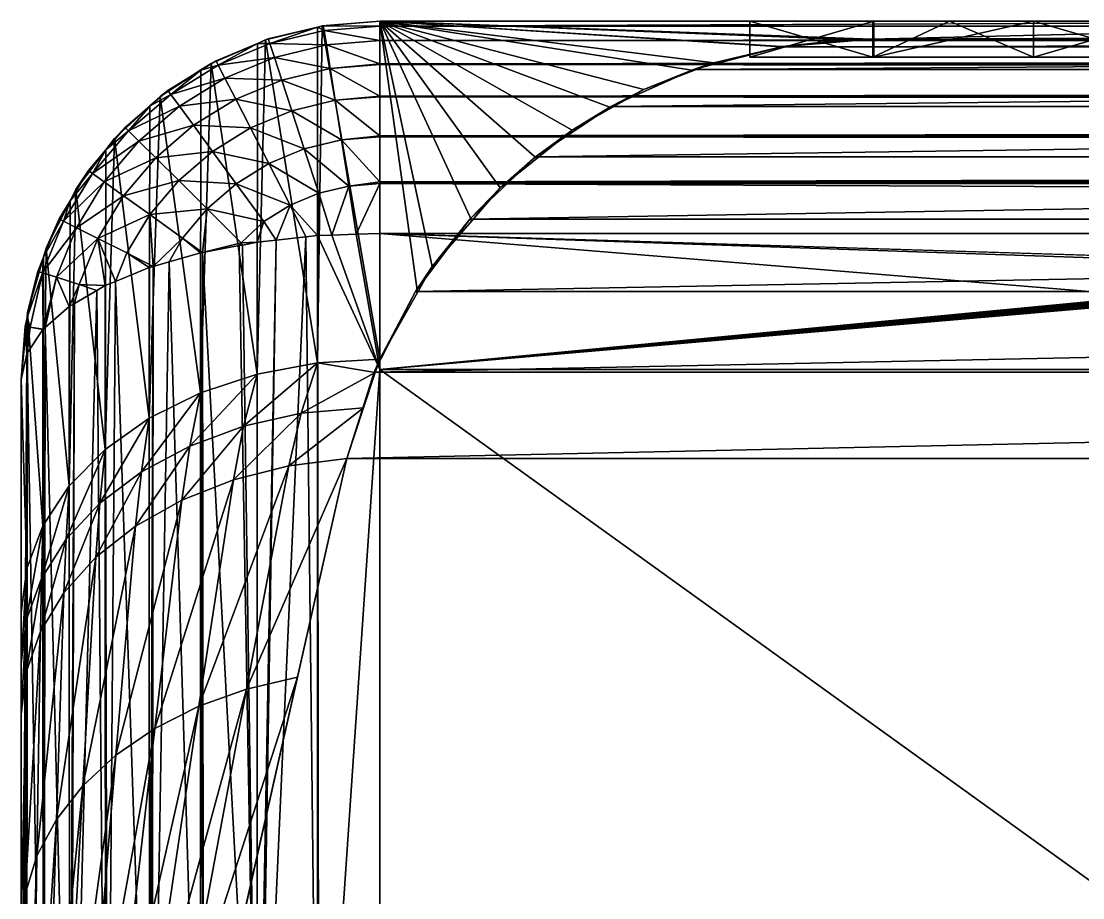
# Model space of a CAD drawing. Header units: metres. Extents: x 0 to 119, y 0 to 68.
# Drawn here: x 0.12 to 6.04, y 62.11 to 67 of the extents above; entities that cross this region are included whole.
import ezdxf

# ---------------------------------------------------------------- set-up
doc = ezdxf.new("R2010")
doc.units = ezdxf.units.M

msp = doc.modelspace()

# ---------------------------------------------------------------- linework, layer by layer
for points in [[(1.799528, 66.973976, 33.48922), (2.121098, 65.114662, 35.385338), (2.121098, 67, 33.5)], [(2.121098, 67, 33.5), (2.121098, 67, 28.881525), (1.799528, 66.973976, 33.48922)], [(1.799528, 66.973976, 33.48922), (2.121098, 67, 28.881525), (1.806367, 66.975082, 17.797012)], [(2.121098, 67, 28.881525), (2.121098, 67, 17.797012), (1.806367, 66.975082, 17.797012)], [(2.121098, 67, 17.797012), (2.121098, 66.972885, 17.469748), (1.806367, 66.975082, 17.797012)], [(2.121098, 67, 17.797012), (2.121098, 67, 28.881525), (4.186235, 67, 28.333239)], [(4.186235, 67, 28.333239), (2.121098, 67, 28.881525), (4.186235, 67, 28.881525)], [(4.186235, 67, 28.333239), (4.872154, 67, 28.333239), (2.121098, 67, 17.797012)], [(2.121098, 67, 17.797012), (4.872154, 67, 28.333239), (5.767193, 67, 28.333239)], [(2.121098, 67, 17.797012), (5.767193, 67, 28.333239), (9.029355, 67, 17.797012)], [(4.186235, 67, 28.881525), (2.121098, 67, 28.881525), (4.186235, 67, 30.410288)], [(4.186235, 67, 30.410288), (2.121098, 67, 28.881525), (2.121098, 67, 33.5)], [(4.186235, 67, 30.410288), (2.121098, 67, 33.5), (4.876979, 67, 30.410288)], [(9.029355, 67, 33.5), (8.949772, 67, 30.410288), (2.121098, 67, 33.5)], [(2.121098, 67, 33.5), (8.949772, 67, 30.410288), (6.945759, 67, 30.410288)], [(6.945759, 67, 30.410288), (6.459311, 67, 30.410288), (2.121098, 67, 33.5)], [(2.121098, 67, 33.5), (6.459311, 67, 30.410288), (5.767193, 67, 30.410288)], [(2.121098, 67, 33.5), (5.767193, 67, 30.410288), (4.876979, 67, 30.410288)], [(3.873683, 66.725487, 33.774509), (3.984384, 66.768089, 33.731911), (2.121098, 67, 33.5)], [(2.121098, 67, 33.5), (3.984384, 66.768089, 33.731911), (4.360787, 66.857254, 33.642746)], [(2.121098, 67, 33.5), (4.360787, 66.857254, 33.642746), (4.363887, 66.857986, 33.642014)], [(2.997652, 66.234512, 34.265488), (3.194518, 66.392426, 34.107578), (2.121098, 67, 33.5)], [(3.194518, 66.392426, 34.107578), (3.414814, 66.516708, 33.983299), (2.121098, 67, 33.5)], [(2.121098, 67, 33.5), (3.414814, 66.516708, 33.983299), (3.594398, 66.618019, 33.881985)], [(2.121098, 67, 33.5), (3.594398, 66.618019, 33.881985), (3.873683, 66.725487, 33.774509)], [(4.363887, 66.857986, 33.642014), (4.736338, 66.89727, 33.602726), (2.121098, 67, 33.5)], [(2.121098, 67, 33.5), (4.736338, 66.89727, 33.602726), (4.864197, 66.900002, 33.599998)], [(2.121098, 67, 33.5), (4.864197, 66.900002, 33.599998), (9.029355, 67, 33.5)], [(2.414089, 65.631172, 34.868824), (2.121098, 67, 33.5), (2.331339, 65.485298, 35.014706)], [(2.331339, 65.485298, 35.014706), (2.121098, 67, 33.5), (2.121098, 65.114662, 35.385338)], [(2.414089, 65.631172, 34.868824), (2.634462, 65.886505, 34.613495), (2.121098, 67, 33.5)], [(2.121098, 67, 33.5), (2.634462, 65.886505, 34.613495), (2.793457, 66.070717, 34.429276)], [(2.121098, 67, 33.5), (2.793457, 66.070717, 34.429276), (2.997652, 66.234512, 34.265488)], [(2.121098, 66.972885, 17.469748), (2.121098, 67, 17.797012), (9.029355, 67, 17.797012)], [(83.421097, 66.979347, 17.51034), (2.121098, 66.972885, 17.469748), (9.029355, 67, 17.797012)], [(83.421097, 66.970566, 17.470276), (2.121098, 66.972885, 17.469748), (83.421097, 66.979347, 17.51034)], [(4.186235, 67, 30.410288), (4.186235, 66.799995, 30.410288), (4.186235, 67, 28.881525)], [(4.186235, 67, 28.881525), (4.186235, 66.799995, 30.410288), (4.186235, 66.799995, 28.333239)], [(4.186235, 67, 28.881525), (4.186235, 66.799995, 28.333239), (4.186235, 67, 28.333239)], [(4.186235, 66.799995, 28.333239), (4.872154, 66.799995, 28.333239), (4.186235, 67, 28.333239)], [(4.186235, 67, 28.333239), (4.872154, 66.799995, 28.333239), (4.872154, 67, 28.333239)], [(4.876979, 66.799995, 30.410288), (4.186235, 66.799995, 30.410288), (4.876979, 67, 30.410288)], [(4.876979, 67, 30.410288), (4.186235, 66.799995, 30.410288), (4.186235, 67, 30.410288)], [(21.378, 66.900002, 33.599998), (29.321098, 67, 33.5), (4.864197, 66.900002, 33.599998)], [(9.029355, 67, 33.5), (4.864197, 66.900002, 33.599998), (29.321098, 67, 33.5)], [(5.299214, 67, 28.881525), (5.767193, 67, 28.333239), (4.872154, 67, 28.333239)], [(4.872154, 67, 28.333239), (4.872154, 66.799995, 28.333239), (5.299214, 67, 28.881525)], [(5.299214, 67, 28.881525), (4.872154, 66.799995, 28.333239), (5.767193, 66.799995, 29.482351)], [(4.876979, 67, 30.410288), (5.767193, 67, 30.410288), (4.876979, 67, 29.269617)], [(5.767193, 66.799995, 30.410288), (4.876979, 66.799995, 29.269617), (5.767193, 67, 30.410288)], [(5.767193, 67, 30.410288), (4.876979, 66.799995, 29.269617), (4.876979, 67, 29.269617)], [(4.876979, 66.799995, 29.269617), (4.876979, 66.799995, 30.410288), (4.876979, 67, 29.269617)], [(4.876979, 67, 29.269617), (4.876979, 66.799995, 30.410288), (4.876979, 67, 30.410288)], [(5.767193, 67, 29.482351), (5.767193, 67, 28.881525), (5.299214, 67, 28.881525)], [(5.299214, 67, 28.881525), (5.767193, 67, 28.881525), (5.767193, 67, 28.333239)], [(5.299214, 67, 28.881525), (5.767193, 66.799995, 29.482351), (5.767193, 67, 29.482351)], [(9.029355, 67, 17.797012), (5.767193, 67, 28.333239), (6.459311, 67, 28.333239)], [(5.767193, 67, 29.482351), (5.767193, 66.799995, 29.482351), (5.767193, 67, 28.881525)], [(5.767193, 67, 28.881525), (5.767193, 66.799995, 29.482351), (5.767193, 66.799995, 28.333239)], [(5.767193, 67, 28.881525), (5.767193, 66.799995, 28.333239), (5.767193, 67, 28.333239)], [(5.767193, 66.799995, 28.333239), (6.459311, 66.799995, 28.333239), (5.767193, 67, 28.333239)], [(5.767193, 67, 28.333239), (6.459311, 66.799995, 28.333239), (6.459311, 67, 28.333239)], [(6.459311, 66.799995, 30.410288), (5.767193, 66.799995, 30.410288), (6.459311, 67, 30.410288)], [(6.459311, 67, 30.410288), (5.767193, 66.799995, 30.410288), (5.767193, 67, 30.410288)], [(1.483645, 66.895691, 33.456795), (1.773801, 65.093178, 35.363853), (1.77427, 66.96772, 33.486626)], [(1.77427, 66.96772, 33.486626), (1.774352, 66.967346, 17.797012), (1.483645, 66.895691, 33.456795)], [(1.483645, 66.895691, 33.456795), (1.774352, 66.967346, 17.797012), (1.499481, 66.900948, 17.797012)], [(1.774352, 66.967346, 17.797012), (1.50796, 66.875008, 17.467789), (1.499481, 66.900948, 17.797012)], [(1.774352, 66.967346, 17.797012), (1.810663, 66.948135, 17.467789), (1.50796, 66.875008, 17.467789)], [(1.810663, 66.948135, 17.467789), (1.823425, 66.868042, 17.147547), (1.50796, 66.875008, 17.467789)], [(1.77427, 66.96772, 33.486626), (1.773801, 65.093178, 35.363853), (1.799528, 66.973976, 33.48922)], [(1.799528, 66.973976, 33.48922), (1.773801, 65.093178, 35.363853), (2.121098, 65.114662, 35.385338)], [(1.799528, 66.973976, 33.48922), (1.806367, 66.975082, 17.797012), (1.77427, 66.96772, 33.486626)], [(1.77427, 66.96772, 33.486626), (1.806367, 66.975082, 17.797012), (1.774352, 66.967346, 17.797012)], [(1.806367, 66.975082, 17.797012), (1.810663, 66.948135, 17.467789), (1.774352, 66.967346, 17.797012)], [(1.806367, 66.975082, 17.797012), (2.121098, 66.972885, 17.469748), (1.810663, 66.948135, 17.467789)], [(2.121098, 66.972885, 17.469748), (2.121098, 66.972717, 17.467789), (1.810663, 66.948135, 17.467789)], [(2.121098, 66.972717, 17.467789), (2.121098, 66.892578, 17.151358), (1.810663, 66.948135, 17.467789)], [(1.810663, 66.948135, 17.467789), (2.121098, 66.892578, 17.151358), (1.823425, 66.868042, 17.147547)], [(83.421097, 66.970566, 17.470276), (2.121098, 66.972717, 17.467789), (2.121098, 66.972885, 17.469748)], [(2.121098, 66.892578, 17.151358), (2.121098, 66.972717, 17.467789), (83.421097, 66.970566, 17.470276)], [(83.421097, 66.917824, 17.229591), (2.121098, 66.892578, 17.151358), (83.421097, 66.970566, 17.470276)], [(83.421097, 66.888939, 17.152763), (2.121098, 66.892578, 17.151358), (83.421097, 66.917824, 17.229591)], [(1.179829, 66.764656, 33.402519), (1.437057, 65.029373, 35.300049), (1.438432, 66.876198, 33.448719)], [(1.438432, 66.876198, 33.448719), (1.438648, 66.87558, 17.797012), (1.179829, 66.764656, 33.402519)], [(1.179829, 66.764656, 33.402519), (1.438648, 66.87558, 17.797012), (1.208082, 66.779442, 17.797012)], [(1.220539, 66.755157, 17.467789), (1.208082, 66.779442, 17.797012), (1.438648, 66.87558, 17.797012)], [(1.220539, 66.755157, 17.467789), (1.438648, 66.87558, 17.797012), (1.50796, 66.875008, 17.467789)], [(1.50796, 66.875008, 17.467789), (1.533169, 66.797928, 17.147547), (1.220539, 66.755157, 17.467789)], [(1.438432, 66.876198, 33.448719), (1.437057, 65.029373, 35.300049), (1.483645, 66.895691, 33.456795)], [(1.483645, 66.895691, 33.456795), (1.437057, 65.029373, 35.300049), (1.773801, 65.093178, 35.363853)], [(1.483645, 66.895691, 33.456795), (1.499481, 66.900948, 17.797012), (1.438432, 66.876198, 33.448719)], [(1.438432, 66.876198, 33.448719), (1.499481, 66.900948, 17.797012), (1.438648, 66.87558, 17.797012)], [(1.499481, 66.900948, 17.797012), (1.50796, 66.875008, 17.467789), (1.438648, 66.87558, 17.797012)], [(1.50796, 66.875008, 17.467789), (1.823425, 66.868042, 17.147547), (1.533169, 66.797928, 17.147547)], [(1.533169, 66.797928, 17.147547), (1.823425, 66.868042, 17.147547), (1.844309, 66.736984, 16.845026)], [(2.121098, 66.892578, 17.151358), (2.121098, 66.891609, 17.147547), (1.823425, 66.868042, 17.147547)], [(1.823425, 66.868042, 17.147547), (2.121098, 66.891609, 17.147547), (2.121098, 66.761261, 16.850426)], [(1.823425, 66.868042, 17.147547), (2.121098, 66.761261, 16.850426), (1.844309, 66.736984, 16.845026)], [(83.421097, 66.888939, 17.152763), (2.121098, 66.891609, 17.147547), (2.121098, 66.892578, 17.151358)], [(2.121098, 66.761261, 16.850426), (2.121098, 66.891609, 17.147547), (83.421097, 66.888939, 17.152763)], [(83.421097, 66.816689, 16.960558), (2.121098, 66.761261, 16.850426), (83.421097, 66.888939, 17.152763)], [(4.360739, 66.857452, 44), (21.881458, 66.857452, 44), (21.378, 66.900002, 44)], [(4.360739, 66.857452, 44), (21.378, 66.900002, 44), (4.864197, 66.900002, 44)], [(4.864197, 66.900002, 44), (4.363887, 66.857986, 33.642014), (4.360739, 66.857452, 44)], [(4.360739, 66.857452, 44), (4.363887, 66.857986, 33.642014), (4.360787, 66.857254, 33.642746)], [(4.864197, 66.900002, 44), (4.736338, 66.89727, 33.602726), (4.363887, 66.857986, 33.642014)], [(4.864197, 66.900002, 33.599998), (4.736338, 66.89727, 33.602726), (4.864197, 66.900002, 44)], [(21.378, 66.900002, 33.599998), (4.864197, 66.900002, 33.599998), (21.378, 66.900002, 44)], [(21.378, 66.900002, 44), (4.864197, 66.900002, 33.599998), (4.864197, 66.900002, 44)], [(83.421097, 66.757271, 16.852674), (2.121098, 66.761261, 16.850426), (83.421097, 66.816689, 16.960558)], [(3.871564, 66.731018, 44), (22.370634, 66.731018, 44), (21.881458, 66.857452, 44)], [(3.871564, 66.731018, 44), (21.881458, 66.857452, 44), (4.360739, 66.857452, 44)], [(4.360739, 66.857452, 44), (3.984384, 66.768089, 33.731911), (3.871564, 66.731018, 44)], [(4.360739, 66.857452, 44), (4.360787, 66.857254, 33.642746), (3.984384, 66.768089, 33.731911)], [(5.767193, 66.799995, 29.482351), (4.872154, 66.799995, 28.333239), (4.186235, 66.799995, 28.333239)], [(4.876979, 66.799995, 29.269617), (5.767193, 66.799995, 29.482351), (4.186235, 66.799995, 28.333239)], [(4.876979, 66.799995, 29.269617), (4.186235, 66.799995, 28.333239), (4.876979, 66.799995, 30.410288)], [(4.876979, 66.799995, 30.410288), (4.186235, 66.799995, 28.333239), (4.186235, 66.799995, 30.410288)], [(4.876979, 66.799995, 29.269617), (5.767193, 66.799995, 30.410288), (6.459311, 66.799995, 30.410288)], [(6.459311, 66.799995, 30.410288), (5.767193, 66.799995, 29.482351), (4.876979, 66.799995, 29.269617)], [(6.459311, 66.799995, 28.333239), (5.767193, 66.799995, 28.333239), (6.459311, 66.799995, 30.410288)], [(6.459311, 66.799995, 30.410288), (5.767193, 66.799995, 28.333239), (5.767193, 66.799995, 29.482351)], [(0.955556, 66.591576, 17.467789), (1.12392, 66.727478, 17.797012), (1.220539, 66.755157, 17.467789)], [(0.955556, 66.591576, 17.467789), (1.220539, 66.755157, 17.467789), (1.257561, 66.682999, 17.147547)], [(1.123574, 66.728218, 33.387424), (1.1211, 64.925194, 35.195869), (1.179829, 66.764656, 33.402519)], [(1.179829, 66.764656, 33.402519), (1.1211, 64.925194, 35.195869), (1.437057, 65.029373, 35.300049)], [(1.179829, 66.764656, 33.402519), (1.208082, 66.779442, 17.797012), (1.123574, 66.728218, 33.387424)], [(1.123574, 66.728218, 33.387424), (1.208082, 66.779442, 17.797012), (1.12392, 66.727478, 17.797012)], [(1.12392, 66.727478, 17.797012), (1.208082, 66.779442, 17.797012), (1.220539, 66.755157, 17.467789)], [(1.257561, 66.682999, 17.147547), (1.220539, 66.755157, 17.467789), (1.533169, 66.797928, 17.147547)], [(1.257561, 66.682999, 17.147547), (1.533169, 66.797928, 17.147547), (1.574416, 66.671783, 16.845026)], [(1.574416, 66.671783, 16.845026), (1.533169, 66.797928, 17.147547), (1.844309, 66.736984, 16.845026)], [(1.844309, 66.736984, 16.845026), (2.121098, 66.761261, 16.850426), (2.121098, 66.758896, 16.845026)], [(1.844309, 66.736984, 16.845026), (2.121098, 66.758896, 16.845026), (2.121098, 66.582497, 16.575058)], [(83.421097, 66.757271, 16.852674), (2.121098, 66.758896, 16.845026), (2.121098, 66.761261, 16.850426)], [(83.421097, 66.678032, 16.708799), (2.121098, 66.582497, 16.575058), (2.121098, 66.758896, 16.845026)], [(83.421097, 66.678032, 16.708799), (2.121098, 66.758896, 16.845026), (83.421097, 66.757271, 16.852674)], [(3.871564, 66.731018, 44), (3.984384, 66.768089, 33.731911), (3.873683, 66.725487, 33.774509)], [(0.895731, 66.58065, 33.326302), (1.1211, 64.925194, 35.195869), (1.123574, 66.728218, 33.387424)], [(1.123574, 66.728218, 33.387424), (1.12392, 66.727478, 17.797012), (0.895731, 66.58065, 33.326302)], [(0.895731, 66.58065, 33.326302), (1.12392, 66.727478, 17.797012), (0.939436, 66.613594, 17.797012)], [(0.939436, 66.613594, 17.797012), (1.12392, 66.727478, 17.797012), (0.955556, 66.591576, 17.467789)], [(1.003474, 66.526146, 17.147547), (0.955556, 66.591576, 17.467789), (1.257561, 66.682999, 17.147547)], [(1.003474, 66.526146, 17.147547), (1.257561, 66.682999, 17.147547), (1.318149, 66.564926, 16.845026)], [(1.318149, 66.564926, 16.845026), (1.257561, 66.682999, 17.147547), (1.574416, 66.671783, 16.845026)], [(1.574416, 66.671783, 16.845026), (1.844309, 66.736984, 16.845026), (1.872744, 66.558533, 16.568474)], [(1.872744, 66.558533, 16.568474), (1.844309, 66.736984, 16.845026), (2.121098, 66.582497, 16.575058)], [(3.410541, 66.524292, 44), (22.831656, 66.524292, 44), (22.370634, 66.731018, 44)], [(3.410541, 66.524292, 44), (22.370634, 66.731018, 44), (3.871564, 66.731018, 44)], [(3.871564, 66.731018, 44), (3.594398, 66.618019, 33.881985), (3.410541, 66.524292, 44)], [(3.871564, 66.731018, 44), (3.873683, 66.725487, 33.774509), (3.594398, 66.618019, 33.881985)], [(1.318149, 66.564926, 16.845026), (1.574416, 66.671783, 16.845026), (1.630582, 66.500031, 16.568474)], [(1.630582, 66.500031, 16.568474), (1.574416, 66.671783, 16.845026), (1.872744, 66.558533, 16.568474)], [(83.421097, 66.578995, 16.577765), (2.121098, 66.582497, 16.575058), (83.421097, 66.678032, 16.708799)], [(0.719618, 66.388329, 17.467789), (0.839487, 66.527489, 17.797012), (0.955556, 66.591576, 17.467789)], [(0.719618, 66.388329, 17.467789), (0.955556, 66.591576, 17.467789), (1.003474, 66.526146, 17.147547)], [(0.839069, 66.528244, 33.304592), (0.835523, 64.783798, 35.054474), (0.895731, 66.58065, 33.326302)], [(0.895731, 66.58065, 33.326302), (0.835523, 64.783798, 35.054474), (1.1211, 64.925194, 35.195869)], [(0.895731, 66.58065, 33.326302), (0.939436, 66.613594, 17.797012), (0.839069, 66.528244, 33.304592)], [(0.839069, 66.528244, 33.304592), (0.939436, 66.613594, 17.797012), (0.839487, 66.527489, 17.797012)], [(0.839487, 66.527489, 17.797012), (0.939436, 66.613594, 17.797012), (0.955556, 66.591576, 17.467789)], [(1.081888, 66.419075, 16.845026), (1.003474, 66.526146, 17.147547), (1.318149, 66.564926, 16.845026)], [(1.081888, 66.419075, 16.845026), (1.318149, 66.564926, 16.845026), (1.400642, 66.404152, 16.568474)], [(1.400642, 66.404152, 16.568474), (1.318149, 66.564926, 16.845026), (1.630582, 66.500031, 16.568474)], [(2.121098, 66.582497, 16.575058), (2.121098, 66.578194, 16.568474), (1.872744, 66.558533, 16.568474)], [(1.872744, 66.558533, 16.568474), (2.121098, 66.578194, 16.568474), (2.121098, 66.361092, 16.332676)], [(83.421097, 66.578995, 16.577765), (2.121098, 66.578194, 16.568474), (2.121098, 66.582497, 16.575058)], [(83.421097, 66.504723, 16.479513), (2.121098, 66.578194, 16.568474), (83.421097, 66.578995, 16.577765)], [(83.421097, 66.504723, 16.479513), (2.121098, 66.361092, 16.332676), (2.121098, 66.578194, 16.568474)], [(3.410541, 66.524292, 44), (3.594398, 66.618019, 33.881985), (3.414814, 66.516708, 33.983299)], [(0.640586, 66.34465, 33.228546), (0.835523, 64.783798, 35.054474), (0.839069, 66.528244, 33.304592)], [(0.839069, 66.528244, 33.304592), (0.839487, 66.527489, 17.797012), (0.640586, 66.34465, 33.228546)], [(0.640586, 66.34465, 33.228546), (0.839487, 66.527489, 17.797012), (0.700235, 66.407532, 17.797012)], [(0.700235, 66.407532, 17.797012), (0.839487, 66.527489, 17.797012), (0.719618, 66.388329, 17.467789)], [(0.777237, 66.331253, 17.147547), (0.719618, 66.388329, 17.467789), (1.003474, 66.526146, 17.147547)], [(0.777237, 66.331253, 17.147547), (1.003474, 66.526146, 17.147547), (1.081888, 66.419075, 16.845026)], [(1.630582, 66.500031, 16.568474), (1.872744, 66.558533, 16.568474), (1.90796, 66.337555, 16.325443)], [(1.872744, 66.558533, 16.568474), (2.121098, 66.361092, 16.332676), (1.90796, 66.337555, 16.325443)], [(83.421097, 66.358711, 16.33514), (2.121098, 66.361092, 16.332676), (83.421097, 66.504723, 16.479513)], [(2.990749, 66.243118, 44), (23.251446, 66.243118, 44), (22.831656, 66.524292, 44)], [(2.990749, 66.243118, 44), (22.831656, 66.524292, 44), (3.410541, 66.524292, 44)], [(3.410541, 66.524292, 44), (3.194518, 66.392426, 34.107578), (2.990749, 66.243118, 44)], [(3.410541, 66.524292, 44), (3.414814, 66.516708, 33.983299), (3.194518, 66.392426, 34.107578)], [(1.400642, 66.404152, 16.568474), (1.630582, 66.500031, 16.568474), (1.700129, 66.287354, 16.325443)], [(1.700129, 66.287354, 16.325443), (1.630582, 66.500031, 16.568474), (1.90796, 66.337555, 16.325443)], [(0.518605, 66.150497, 17.467789), (0.593767, 66.281555, 17.797012), (0.719618, 66.388329, 17.467789)], [(0.518605, 66.150497, 17.467789), (0.719618, 66.388329, 17.467789), (0.777237, 66.331253, 17.147547)], [(0.640586, 66.34465, 33.228546), (0.700235, 66.407532, 17.797012), (0.593364, 66.282265, 33.202705)], [(0.593364, 66.282265, 33.202705), (0.700235, 66.407532, 17.797012), (0.593767, 66.281555, 17.797012)], [(0.593767, 66.281555, 17.797012), (0.700235, 66.407532, 17.797012), (0.719618, 66.388329, 17.467789)], [(0.871524, 66.237854, 16.845026), (0.777237, 66.331253, 17.147547), (1.081888, 66.419075, 16.845026)], [(0.871524, 66.237854, 16.845026), (1.081888, 66.419075, 16.845026), (1.188654, 66.273277, 16.568474)], [(1.188654, 66.273277, 16.568474), (1.081888, 66.419075, 16.845026), (1.400642, 66.404152, 16.568474)], [(1.188654, 66.273277, 16.568474), (1.400642, 66.404152, 16.568474), (1.502789, 66.205063, 16.325443)], [(1.502789, 66.205063, 16.325443), (1.400642, 66.404152, 16.568474), (1.700129, 66.287354, 16.325443)], [(2.990749, 66.243118, 44), (3.194518, 66.392426, 34.107578), (2.997652, 66.234512, 34.265488)], [(0.584491, 66.103188, 17.147547), (0.518605, 66.150497, 17.467789), (0.777237, 66.331253, 17.147547)], [(0.584491, 66.103188, 17.147547), (0.777237, 66.331253, 17.147547), (0.871524, 66.237854, 16.845026)], [(0.593364, 66.282265, 33.202705), (0.589009, 64.609489, 34.880161), (0.640586, 66.34465, 33.228546)], [(0.640586, 66.34465, 33.228546), (0.589009, 64.609489, 34.880161), (0.835523, 64.783798, 35.054474)], [(1.700129, 66.287354, 16.325443), (1.90796, 66.337555, 16.325443), (1.948986, 66.080093, 16.122562)], [(1.90796, 66.337555, 16.325443), (2.121098, 66.361092, 16.332676), (2.121098, 66.354431, 16.325443)], [(1.90796, 66.337555, 16.325443), (2.121098, 66.354431, 16.325443), (2.121098, 66.103027, 16.129808)], [(1.948986, 66.080093, 16.122562), (1.90796, 66.337555, 16.325443), (2.121098, 66.103027, 16.129808)], [(83.421097, 66.358711, 16.33514), (2.121098, 66.354431, 16.325443), (2.121098, 66.361092, 16.332676)], [(83.421097, 66.300339, 16.277435), (2.121098, 66.354431, 16.325443), (83.421097, 66.358711, 16.33514)], [(83.421097, 66.300339, 16.277435), (2.121098, 66.103027, 16.129808), (2.121098, 66.354431, 16.325443)], [(0.425041, 66.059906, 33.110596), (0.589009, 64.609489, 34.880161), (0.593364, 66.282265, 33.202705)], [(0.593364, 66.282265, 33.202705), (0.593767, 66.281555, 17.797012), (0.425041, 66.059906, 33.110596)], [(0.425041, 66.059906, 33.110596), (0.593767, 66.281555, 17.797012), (0.496443, 66.166397, 17.797012)], [(0.496443, 66.166397, 17.797012), (0.593767, 66.281555, 17.797012), (0.518605, 66.150497, 17.467789)], [(0.999901, 66.11068, 16.568474), (0.871524, 66.237854, 16.845026), (1.188654, 66.273277, 16.568474)], [(0.999901, 66.11068, 16.568474), (1.188654, 66.273277, 16.568474), (1.320858, 66.092751, 16.325443)], [(1.320858, 66.092751, 16.325443), (1.188654, 66.273277, 16.568474), (1.502789, 66.205063, 16.325443)], [(1.502789, 66.205063, 16.325443), (1.700129, 66.287354, 16.325443), (1.781162, 66.039551, 16.122562)], [(1.781162, 66.039551, 16.122562), (1.700129, 66.287354, 16.325443), (1.948986, 66.080093, 16.122562)], [(83.421097, 66.102104, 16.131102), (2.121098, 66.103027, 16.129808), (83.421097, 66.300339, 16.277435)], [(0.692297, 66.025795, 16.845026), (0.584491, 66.103188, 17.147547), (0.871524, 66.237854, 16.845026)], [(0.692297, 66.025795, 16.845026), (0.871524, 66.237854, 16.845026), (0.999901, 66.11068, 16.568474)], [(2.624098, 65.895485, 44), (23.618097, 65.895485, 44), (23.251446, 66.243118, 44)], [(2.624098, 65.895485, 44), (23.251446, 66.243118, 44), (2.990749, 66.243118, 44)], [(2.990749, 66.243118, 44), (2.793457, 66.070717, 34.429276), (2.624098, 65.895485, 44)], [(2.990749, 66.243118, 44), (2.997652, 66.234512, 34.265488), (2.793457, 66.070717, 34.429276)], [(0.357524, 65.88398, 17.467789), (0.394043, 65.996979, 17.797012), (0.518605, 66.150497, 17.467789)], [(0.357524, 65.88398, 17.467789), (0.518605, 66.150497, 17.467789), (0.584491, 66.103188, 17.147547)], [(0.425041, 66.059906, 33.110596), (0.496443, 66.166397, 17.797012), (0.393666, 65.997658, 33.084816)], [(0.496443, 66.166397, 17.797012), (0.394043, 65.996979, 17.797012), (0.393666, 65.997658, 33.084816)], [(0.394043, 65.996979, 17.797012), (0.496443, 66.166397, 17.797012), (0.518605, 66.150497, 17.467789)], [(1.320858, 66.092751, 16.325443), (1.502789, 66.205063, 16.325443), (1.621809, 65.973106, 16.122562)], [(1.621809, 65.973106, 16.122562), (1.502789, 66.205063, 16.325443), (1.781162, 66.039551, 16.122562)], [(0.430033, 65.847633, 17.147547), (0.357524, 65.88398, 17.467789), (0.584491, 66.103188, 17.147547)], [(0.430033, 65.847633, 17.147547), (0.584491, 66.103188, 17.147547), (0.692297, 66.025795, 16.845026)], [(0.999901, 66.11068, 16.568474), (0.839088, 65.920403, 16.568474), (0.692297, 66.025795, 16.845026)], [(0.999901, 66.11068, 16.568474), (1.158867, 65.953201, 16.325443), (0.839088, 65.920403, 16.568474)], [(1.320858, 66.092751, 16.325443), (1.158867, 65.953201, 16.325443), (0.999901, 66.11068, 16.568474)], [(1.320858, 66.092751, 16.325443), (1.474895, 65.882408, 16.122562), (1.158867, 65.953201, 16.325443)], [(1.621809, 65.973106, 16.122562), (1.474895, 65.882408, 16.122562), (1.320858, 66.092751, 16.325443)], [(1.948986, 66.080093, 16.122562), (2.121098, 66.103027, 16.129808), (2.121098, 66.093719, 16.122562)], [(1.948986, 66.080093, 16.122562), (2.121098, 66.093719, 16.122562), (1.9897, 65.811096, 15.981451)], [(1.9897, 65.811096, 15.981451), (2.121098, 66.093719, 16.122562), (2.121098, 65.815788, 15.970955)], [(83.421097, 66.102104, 16.131102), (2.121098, 66.093719, 16.122562), (2.121098, 66.103027, 16.129808)], [(83.421097, 66.069107, 16.106743), (2.121098, 66.093719, 16.122562), (83.421097, 66.102104, 16.131102)], [(66.429298, 65.815788, 15.970955), (2.121098, 65.815788, 15.970955), (2.121098, 66.093719, 16.122562)], [(83.421097, 66.069107, 16.106743), (66.429298, 65.815788, 15.970955), (2.121098, 66.093719, 16.122562)], [(0.393666, 65.997658, 33.084816), (0.389047, 64.407555, 34.678226), (0.425041, 66.059906, 33.110596)], [(0.425041, 66.059906, 33.110596), (0.389047, 64.407555, 34.678226), (0.589009, 64.609489, 34.880161)], [(1.621809, 65.973106, 16.122562), (1.781162, 66.039551, 16.122562), (1.773801, 65.803391, 15.998697)], [(1.773801, 65.803391, 15.998697), (1.781162, 66.039551, 16.122562), (1.853671, 65.806244, 15.992317)], [(1.781162, 66.039551, 16.122562), (1.948986, 66.080093, 16.122562), (1.853671, 65.806244, 15.992317)], [(1.853671, 65.806244, 15.992317), (1.948986, 66.080093, 16.122562), (1.9897, 65.811096, 15.981451)], [(2.624098, 65.895485, 44), (2.793457, 66.070717, 34.429276), (2.634462, 65.886505, 34.613495)], [(0.260293, 65.733086, 32.975224), (0.389047, 64.407555, 34.678226), (0.393666, 65.997658, 33.084816)], [(0.393666, 65.997658, 33.084816), (0.333134, 65.896202, 17.797012), (0.260293, 65.733086, 32.975224)], [(0.393666, 65.997658, 33.084816), (0.394043, 65.996979, 17.797012), (0.333134, 65.896202, 17.797012)], [(0.333134, 65.896202, 17.797012), (0.394043, 65.996979, 17.797012), (0.357524, 65.88398, 17.467789)], [(0.692297, 66.025795, 16.845026), (0.548676, 65.788162, 16.845026), (0.430033, 65.847633, 17.147547)], [(0.692297, 66.025795, 16.845026), (0.839088, 65.920403, 16.568474), (0.548676, 65.788162, 16.845026)], [(1.621809, 65.973106, 16.122562), (1.542363, 65.778099, 16.055315), (1.474895, 65.882408, 16.122562)], [(1.708198, 65.796227, 16.014748), (1.542363, 65.778099, 16.055315), (1.621809, 65.973106, 16.122562)], [(1.773801, 65.803391, 15.998697), (1.708198, 65.796227, 16.014748), (1.621809, 65.973106, 16.122562)], [(0.839088, 65.920403, 16.568474), (0.710223, 65.707191, 16.568474), (0.548676, 65.788162, 16.845026)], [(0.839088, 65.920403, 16.568474), (0.857379, 65.631172, 16.384197), (0.710223, 65.707191, 16.568474)], [(1.158867, 65.953201, 16.325443), (1.020856, 65.789909, 16.325443), (0.839088, 65.920403, 16.568474)], [(0.839088, 65.920403, 16.568474), (1.020856, 65.789909, 16.325443), (0.857379, 65.631172, 16.384197)], [(1.158867, 65.953201, 16.325443), (1.132052, 65.70858, 16.210936), (1.020856, 65.789909, 16.325443)], [(1.158867, 65.953201, 16.325443), (1.347847, 65.763695, 16.126492), (1.132052, 65.70858, 16.210936)], [(1.474895, 65.882408, 16.122562), (1.347847, 65.763695, 16.126492), (1.158867, 65.953201, 16.325443)], [(0.240389, 65.595444, 17.467789), (0.246257, 65.682198, 17.797012), (0.357524, 65.88398, 17.467789)], [(0.240389, 65.595444, 17.467789), (0.357524, 65.88398, 17.467789), (0.430033, 65.847633, 17.147547)], [(0.260293, 65.733086, 32.975224), (0.333134, 65.896202, 17.797012), (0.246257, 65.682198, 17.797012)], [(0.246257, 65.682198, 17.797012), (0.333134, 65.896202, 17.797012), (0.357524, 65.88398, 17.467789)], [(1.474895, 65.882408, 16.122562), (1.437057, 65.766586, 16.081079), (1.347847, 65.763695, 16.126492)], [(1.542363, 65.778099, 16.055315), (1.437057, 65.766586, 16.081079), (1.474895, 65.882408, 16.122562)], [(2.32099, 65.491249, 44), (23.921209, 65.491249, 44), (23.618097, 65.895485, 44)], [(2.32099, 65.491249, 44), (23.618097, 65.895485, 44), (2.624098, 65.895485, 44)], [(2.624098, 65.895485, 44), (2.414089, 65.631172, 34.868824), (2.32099, 65.491249, 44)], [(2.624098, 65.895485, 44), (2.634462, 65.886505, 34.613495), (2.414089, 65.631172, 34.868824)], [(0.430033, 65.847633, 17.147547), (0.317711, 65.570961, 17.147547), (0.240389, 65.595444, 17.467789)], [(0.430033, 65.847633, 17.147547), (0.548676, 65.788162, 16.845026), (0.317711, 65.570961, 17.147547)], [(1.45039, 60.036285, 13.515816), (1.542363, 65.778099, 16.055315), (1.708198, 65.796227, 16.014748)], [(1.45039, 60.036285, 13.515816), (1.708198, 65.796227, 16.014748), (1.773961, 60.054375, 13.430992)], [(1.773961, 60.054375, 13.430992), (1.708198, 65.796227, 16.014748), (1.773801, 65.803391, 15.998697)], [(1.773801, 65.803391, 15.998697), (1.853671, 65.806244, 15.992317), (2.121098, 65.056313, 15.631657)], [(1.773961, 60.054375, 13.430992), (1.773801, 65.803391, 15.998697), (1.781214, 60.054775, 13.429091)], [(1.781214, 60.054775, 13.429091), (1.773801, 65.803391, 15.998697), (2.121098, 65.056313, 15.631657)], [(2.121098, 65.056313, 15.631657), (1.853671, 65.806244, 15.992317), (1.9897, 65.811096, 15.981451)], [(2.121098, 65.056313, 15.631657), (1.9897, 65.811096, 15.981451), (2.121098, 65.815788, 15.970955)], [(66.429298, 65.815788, 15.970955), (9.465281, 65.589226, 15.869737), (2.121098, 65.815788, 15.970955)], [(9.465281, 65.589226, 15.869737), (9.206678, 65.573441, 15.862684), (2.121098, 65.815788, 15.970955)], [(2.121098, 65.815788, 15.970955), (9.206678, 65.573441, 15.862684), (6.397724, 65.465912, 15.814647)], [(2.121098, 65.815788, 15.970955), (6.397724, 65.465912, 15.814647), (2.121098, 65.056313, 15.631657)], [(0.245746, 65.682861, 32.954422), (0.241712, 64.184135, 34.454815), (0.260293, 65.733086, 32.975224)], [(0.260293, 65.733086, 32.975224), (0.241712, 64.184135, 34.454815), (0.389047, 64.407555, 34.678226)], [(0.260293, 65.733086, 32.975224), (0.246257, 65.682198, 17.797012), (0.245746, 65.682861, 32.954422)], [(0.444237, 65.530907, 16.845026), (0.317711, 65.570961, 17.147547), (0.548676, 65.788162, 16.845026)], [(0.444237, 65.530907, 16.845026), (0.548676, 65.788162, 16.845026), (0.589009, 65.524376, 16.623243)], [(0.548676, 65.788162, 16.845026), (0.710223, 65.707191, 16.568474), (0.646994, 65.548035, 16.570303)], [(0.548676, 65.788162, 16.845026), (0.646994, 65.548035, 16.570303), (0.589009, 65.524376, 16.623243)], [(1.020856, 65.789909, 16.325443), (0.946011, 65.656494, 16.327534), (0.857379, 65.631172, 16.384197)], [(1.020856, 65.789909, 16.325443), (1.1211, 65.70649, 16.215601), (0.946011, 65.656494, 16.327534)], [(1.020856, 65.789909, 16.325443), (1.132052, 65.70858, 16.210936), (1.1211, 65.70649, 16.215601)], [(1.347847, 65.763695, 16.126492), (1.337003, 65.747559, 16.123678), (1.132052, 65.70858, 16.210936)], [(1.437541, 60.035034, 13.521676), (1.132052, 65.70858, 16.210936), (1.337003, 65.747559, 16.123678)], [(1.347847, 65.763695, 16.126492), (1.354635, 65.750916, 16.116173), (1.337003, 65.747559, 16.123678)], [(1.437541, 60.035034, 13.521676), (1.337003, 65.747559, 16.123678), (1.354635, 65.750916, 16.116173)], [(1.437057, 65.766586, 16.081079), (1.354635, 65.750916, 16.116173), (1.347847, 65.763695, 16.126492)], [(1.354635, 65.750916, 16.116173), (1.437057, 65.766586, 16.081079), (1.437541, 60.035034, 13.521676)], [(1.437541, 60.035034, 13.521676), (1.437057, 65.766586, 16.081079), (1.542363, 65.778099, 16.055315)], [(1.437541, 60.035034, 13.521676), (1.542363, 65.778099, 16.055315), (1.45039, 60.036285, 13.515816)], [(0.156559, 65.374939, 32.826878), (0.241712, 64.184135, 34.454815), (0.245746, 65.682861, 32.954422)], [(0.245746, 65.682861, 32.954422), (0.214379, 65.603676, 17.797012), (0.156559, 65.374939, 32.826878)], [(0.245746, 65.682861, 32.954422), (0.246257, 65.682198, 17.797012), (0.214379, 65.603676, 17.797012)], [(0.214379, 65.603676, 17.797012), (0.246257, 65.682198, 17.797012), (0.240389, 65.595444, 17.467789)], [(0.710223, 65.707191, 16.568474), (0.835523, 65.624931, 16.39817), (0.646994, 65.548035, 16.570303)], [(0.710223, 65.707191, 16.568474), (0.857379, 65.631172, 16.384197), (0.835523, 65.624931, 16.39817)], [(1.121983, 60.003571, 13.669239), (0.946011, 65.656494, 16.327534), (1.1211, 65.70649, 16.215601)], [(1.137722, 60.005875, 13.658457), (1.1211, 65.70649, 16.215601), (1.132052, 65.70858, 16.210936)], [(1.121983, 60.003571, 13.669239), (1.1211, 65.70649, 16.215601), (1.137722, 60.005875, 13.658457)], [(1.137722, 60.005875, 13.658457), (1.132052, 65.70858, 16.210936), (1.437541, 60.035034, 13.521676)], [(0.646994, 65.548035, 16.570303), (0.835523, 65.624931, 16.39817), (0.836771, 59.960938, 13.869186)], [(0.836771, 59.960938, 13.869186), (0.835523, 65.624931, 16.39817), (0.857379, 65.631172, 16.384197)], [(0.836771, 59.960938, 13.869186), (0.857379, 65.631172, 16.384197), (0.852335, 59.964188, 13.853959)], [(0.852335, 59.964188, 13.853959), (0.857379, 65.631172, 16.384197), (0.946011, 65.656494, 16.327534)], [(0.852335, 59.964188, 13.853959), (0.946011, 65.656494, 16.327534), (1.121983, 60.003571, 13.669239)], [(2.32099, 65.491249, 44), (2.414089, 65.631172, 34.868824), (2.331339, 65.485298, 35.014706)], [(0.156559, 65.374939, 32.826878), (0.214379, 65.603676, 17.797012), (0.154819, 65.346527, 17.797012)], [(0.214379, 65.603676, 17.797012), (0.240389, 65.595444, 17.467789), (0.154819, 65.346527, 17.797012)], [(0.154819, 65.346527, 17.797012), (0.240389, 65.595444, 17.467789), (0.170123, 65.292061, 17.467789)], [(0.240389, 65.595444, 17.467789), (0.24385, 65.280884, 17.168282), (0.170123, 65.292061, 17.467789)], [(0.240389, 65.595444, 17.467789), (0.317711, 65.570961, 17.147547), (0.24385, 65.280884, 17.168282)], [(0.317711, 65.570961, 17.147547), (0.254132, 65.289879, 17.148149), (0.24385, 65.280884, 17.168282)], [(0.389047, 65.407898, 16.883984), (0.254132, 65.289879, 17.148149), (0.317711, 65.570961, 17.147547)], [(0.389047, 65.407898, 16.883984), (0.317711, 65.570961, 17.147547), (0.444237, 65.530907, 16.845026)], [(0.444237, 65.530907, 16.845026), (0.418007, 65.424759, 16.84622), (0.389047, 65.407898, 16.883984)], [(0.398807, 59.851326, 14.383283), (0.418007, 65.424759, 16.84622), (0.542469, 65.497269, 16.683931)], [(0.398807, 59.851326, 14.383283), (0.542469, 65.497269, 16.683931), (0.590477, 59.908428, 14.115476)], [(0.444237, 65.530907, 16.845026), (0.542469, 65.497269, 16.683931), (0.418007, 65.424759, 16.84622)], [(0.589009, 65.524376, 16.623243), (0.542469, 65.497269, 16.683931), (0.444237, 65.530907, 16.845026)], [(0.590477, 59.908428, 14.115476), (0.542469, 65.497269, 16.683931), (0.589009, 65.524376, 16.623243)], [(0.603199, 59.912216, 14.097701), (0.589009, 65.524376, 16.623243), (0.646994, 65.548035, 16.570303)], [(0.590477, 59.908428, 14.115476), (0.589009, 65.524376, 16.623243), (0.603199, 59.912216, 14.097701)], [(0.603199, 59.912216, 14.097701), (0.646994, 65.548035, 16.570303), (0.836771, 59.960938, 13.869186)], [(2.090014, 65.041885, 44), (24.152184, 65.041885, 44), (23.921209, 65.491249, 44)], [(2.090014, 65.041885, 44), (23.921209, 65.491249, 44), (2.32099, 65.491249, 44)], [(2.090014, 65.041885, 44), (2.32099, 65.491249, 44), (2.121098, 65.114662, 35.385338)], [(2.32099, 65.491249, 44), (2.331339, 65.485298, 35.014706), (2.121098, 65.114662, 35.385338)], [(2.121098, 65.056313, 15.631657), (6.397724, 65.465912, 15.814647), (6.394863, 65.46405, 15.813814)], [(2.121098, 65.056313, 15.631657), (6.394863, 65.46405, 15.813814), (6.391853, 65.461548, 15.812695)], [(6.391853, 65.461548, 15.812695), (6.389733, 65.459167, 15.811633), (2.121098, 65.056313, 15.631657)], [(6.389733, 65.459167, 15.811633), (6.388232, 65.45681, 15.810579), (2.121098, 65.056313, 15.631657)], [(2.121098, 65.056313, 15.631657), (6.388232, 65.45681, 15.810579), (6.387211, 65.45433, 15.809477)], [(2.121098, 65.056313, 15.631657), (6.387211, 65.45433, 15.809477), (6.386697, 65.451965, 15.808414)], [(6.386697, 65.451965, 15.808414), (6.3866, 65.44915, 15.807159), (2.121098, 65.056313, 15.631657)], [(2.121098, 65.056313, 15.631657), (6.3866, 65.44915, 15.807159), (6.387029, 65.446175, 15.805831)], [(2.121098, 65.056313, 15.631657), (6.387029, 65.446175, 15.805831), (6.388158, 65.442612, 15.804238)], [(6.388158, 65.442612, 15.804238), (6.390341, 65.438232, 15.802283), (2.121098, 65.056313, 15.631657)], [(2.121098, 65.056313, 15.631657), (6.390341, 65.438232, 15.802283), (6.394617, 65.432076, 15.799534)], [(0.254132, 65.289879, 17.148149), (0.389047, 65.407898, 16.883984), (0.390507, 59.84761, 14.400697)], [(0.390507, 59.84761, 14.400697), (0.389047, 65.407898, 16.883984), (0.418007, 65.424759, 16.84622)], [(0.390507, 59.84761, 14.400697), (0.418007, 65.424759, 16.84622), (0.398807, 59.851326, 14.383283)], [(2.121098, 65.056313, 15.631657), (6.394617, 65.432076, 15.799534), (6.399087, 65.426888, 15.797213)], [(6.399087, 65.426888, 15.797213), (6.661288, 65.056313, 15.631657), (2.121098, 65.056313, 15.631657)], [(0.121098, 65, 32.67157), (0.151481, 63.946022, 34.216698), (0.153922, 65.347054, 32.815327)], [(0.153922, 65.347054, 32.815327), (0.154819, 65.346527, 17.797012), (0.121098, 65, 32.67157)], [(0.121098, 65, 32.67157), (0.154819, 65.346527, 17.797012), (0.143141, 65.296097, 17.797012)], [(0.154819, 65.346527, 17.797012), (0.170123, 65.292061, 17.467789), (0.143141, 65.296097, 17.797012)], [(0.153922, 65.347054, 32.815327), (0.151481, 63.946022, 34.216698), (0.156559, 65.374939, 32.826878)], [(0.156559, 65.374939, 32.826878), (0.151481, 63.946022, 34.216698), (0.241712, 64.184135, 34.454815)], [(0.156559, 65.374939, 32.826878), (0.154819, 65.346527, 17.797012), (0.153922, 65.347054, 32.815327)], [(0.121098, 65, 32.67157), (0.143141, 65.296097, 17.797012), (0.121098, 65, 17.797012)], [(0.143141, 65.296097, 17.797012), (0.151481, 65.141663, 17.479921), (0.121098, 65, 17.797012)], [(0.143141, 65.296097, 17.797012), (0.170123, 65.292061, 17.467789), (0.151481, 65.141663, 17.479921)], [(0.170123, 65.292061, 17.467789), (0.154987, 65.146996, 17.467979), (0.151481, 65.141663, 17.479921)], [(0.170123, 65.292061, 17.467789), (0.241712, 65.279015, 17.172462), (0.154987, 65.146996, 17.467979)], [(0.242896, 59.780323, 14.716286), (0.154987, 65.146996, 17.467979), (0.241712, 65.279015, 17.172462)], [(0.170123, 65.292061, 17.467789), (0.24385, 65.280884, 17.168282), (0.241712, 65.279015, 17.172462)], [(0.241712, 65.279015, 17.172462), (0.24385, 65.280884, 17.168282), (0.246692, 59.783276, 14.702435)], [(0.242896, 59.780323, 14.716286), (0.241712, 65.279015, 17.172462), (0.246692, 59.783276, 14.702435)], [(0.246692, 59.783276, 14.702435), (0.24385, 65.280884, 17.168282), (0.254132, 65.289879, 17.148149)], [(0.246692, 59.783276, 14.702435), (0.254132, 65.289879, 17.148149), (0.390507, 59.84761, 14.400697)], [(0.121098, 65, 17.797012), (0.151481, 65.141663, 17.479921), (0.121098, 59.634541, 15.399999)], [(0.121098, 59.634541, 15.399999), (0.151481, 65.141663, 17.479921), (0.152148, 59.70858, 15.052764)], [(0.15283, 59.710205, 15.045139), (0.151481, 65.141663, 17.479921), (0.154987, 65.146996, 17.467979)], [(0.152148, 59.70858, 15.052764), (0.151481, 65.141663, 17.479921), (0.15283, 59.710205, 15.045139)], [(0.15283, 59.710205, 15.045139), (0.154987, 65.146996, 17.467979), (0.242896, 59.780323, 14.716286)], [(1.682788, 64.811516, 35.623589), (1.773801, 65.093178, 35.363853), (1.361314, 64.738998, 35.55283)], [(1.361314, 64.738998, 35.55283), (1.773801, 65.093178, 35.363853), (1.437057, 65.029373, 35.300049)], [(1.682788, 64.811516, 35.623589), (2.096318, 65.039726, 35.460278), (1.773801, 65.093178, 35.363853)], [(2.096318, 65.039726, 35.460278), (2.121098, 65.114662, 35.385338), (1.773801, 65.093178, 35.363853)], [(2.096318, 65.039726, 35.460278), (2.090014, 65.041885, 44), (2.121098, 65.114662, 35.385338)], [(1.361314, 64.738998, 35.55283), (1.437057, 65.029373, 35.300049), (1.061421, 64.628868, 35.44537)], [(1.061421, 64.628868, 35.44537), (1.437057, 65.029373, 35.300049), (1.1211, 64.925194, 35.195869)], [(2.030939, 64.84201, 35.657993), (2.096318, 65.039726, 35.460278), (1.682788, 64.811516, 35.623589)], [(1.781214, 60.054775, 13.429091), (2.121098, 65.056313, 15.631657), (2.121098, 60.060982, 13.4)], [(1.937728, 64.560127, 44), (24.30447, 64.560127, 44), (24.152184, 65.041885, 44)], [(1.937728, 64.560127, 44), (24.152184, 65.041885, 44), (2.090014, 65.041885, 44)], [(2.030939, 64.84201, 35.657993), (1.937728, 64.560127, 44), (2.090014, 65.041885, 44)], [(2.030939, 64.84201, 35.657993), (2.090014, 65.041885, 44), (2.096318, 65.039726, 35.460278)], [(2.121098, 65.056313, 15.631657), (6.661288, 65.056313, 15.631657), (6.189983, 62.126835, 14.322917)], [(2.121098, 65.056313, 15.631657), (6.189983, 62.126835, 14.322917), (2.121098, 60.060982, 13.4)], [(0.121098, 65, 32.67157), (0.121098, 65, 17.797012), (0.121098, 63.700451, 33.971123)], [(0.121098, 63.700451, 33.971123), (0.121098, 65, 17.797012), (0.121098, 59.634541, 15.399999)], [(0.121098, 63.700451, 33.971123), (0.151481, 63.946022, 34.216698), (0.121098, 65, 32.67157)], [(1.061421, 64.628868, 35.44537), (1.1211, 64.925194, 35.195869), (0.791624, 64.484268, 35.304272)], [(0.791624, 64.484268, 35.304272), (1.1211, 64.925194, 35.195869), (0.835523, 64.783798, 35.054474)], [(1.614392, 64.519363, 35.90028), (1.682788, 64.811516, 35.623589), (1.304705, 64.441193, 35.824375)], [(1.304705, 64.441193, 35.824375), (1.682788, 64.811516, 35.623589), (1.361314, 64.738998, 35.55283)], [(1.937728, 64.560127, 35.939873), (2.030939, 64.84201, 35.657993), (1.614392, 64.519363, 35.90028)], [(1.614392, 64.519363, 35.90028), (2.030939, 64.84201, 35.657993), (1.682788, 64.811516, 35.623589)], [(1.937728, 64.560127, 35.939873), (1.937728, 64.560127, 44), (2.030939, 64.84201, 35.657993)], [(0.791624, 64.484268, 35.304272), (0.835523, 64.783798, 35.054474), (0.559591, 64.30928, 35.133526)], [(0.559591, 64.30928, 35.133526), (0.835523, 64.783798, 35.054474), (0.589009, 64.609489, 34.880161)], [(1.304705, 64.441193, 35.824375), (1.361314, 64.738998, 35.55283), (1.017019, 64.327728, 35.714199)], [(1.017019, 64.327728, 35.714199), (1.361314, 64.738998, 35.55283), (1.061421, 64.628868, 35.44537)], [(0.559591, 64.30928, 35.133526), (0.589009, 64.609489, 34.880161), (0.371903, 64.10891, 34.937996)], [(0.371903, 64.10891, 34.937996), (0.589009, 64.609489, 34.880161), (0.389047, 64.407555, 34.678226)], [(1.017019, 64.327728, 35.714199), (1.061421, 64.628868, 35.44537), (0.75908, 64.182037, 35.57272)], [(0.75908, 64.182037, 35.57272), (1.061421, 64.628868, 35.44537), (0.791624, 64.484268, 35.304272)], [(1.937728, 64.560127, 44), (1.021877, 60.5, 40), (0.294629, 57.27597, 44)], [(0.294629, 57.27597, 44), (25.947569, 57.27597, 44), (24.30447, 64.560127, 44)], [(0.294629, 57.27597, 44), (24.30447, 64.560127, 44), (1.937728, 64.560127, 44)], [(1.937728, 64.560127, 44), (1.237284, 61.454941, 39.045059), (1.021877, 60.5, 40)], [(1.662102, 63.338226, 37.161774), (1.237284, 61.454941, 39.045059), (1.937728, 64.560127, 44)], [(1.614392, 64.519363, 35.90028), (1.378577, 63.272556, 37.100872), (1.937728, 64.560127, 35.939873)], [(1.937728, 64.560127, 35.939873), (1.378577, 63.272556, 37.100872), (1.662102, 63.338226, 37.161774)], [(1.937728, 64.560127, 44), (1.937728, 64.560127, 35.939873), (1.662102, 63.338226, 37.161774)], [(1.304705, 64.441193, 35.824375), (1.111463, 63.176804, 37.012058), (1.614392, 64.519363, 35.90028)], [(1.614392, 64.519363, 35.90028), (1.111463, 63.176804, 37.012058), (1.378577, 63.272556, 37.100872)], [(0.75908, 64.182037, 35.57272), (0.791624, 64.484268, 35.304272), (0.537839, 64.008026, 35.403751)], [(0.537839, 64.008026, 35.403751), (0.791624, 64.484268, 35.304272), (0.559591, 64.30928, 35.133526)], [(1.017019, 64.327728, 35.714199), (0.866666, 63.053062, 36.897297), (1.304705, 64.441193, 35.824375)], [(1.304705, 64.441193, 35.824375), (0.866666, 63.053062, 36.897297), (1.111463, 63.176804, 37.012058)], [(0.371903, 64.10891, 34.937996), (0.389047, 64.407555, 34.678226), (0.233904, 63.888809, 34.723232)], [(0.233904, 63.888809, 34.723232), (0.389047, 64.407555, 34.678226), (0.241712, 64.184135, 34.454815)], [(0.75908, 64.182037, 35.57272), (0.649594, 62.904083, 36.759129), (1.017019, 64.327728, 35.714199)], [(1.017019, 64.327728, 35.714199), (0.649594, 62.904083, 36.759129), (0.866666, 63.053062, 36.897297)], [(0.537839, 64.008026, 35.403751), (0.559591, 64.30928, 35.133526), (0.35926, 63.810402, 35.211845)], [(0.35926, 63.810402, 35.211845), (0.559591, 64.30928, 35.133526), (0.371903, 64.10891, 34.937996)], [(0.233904, 63.888809, 34.723232), (0.241712, 64.184135, 34.454815), (0.1495, 63.655251, 34.495331)], [(0.1495, 63.655251, 34.495331), (0.241712, 64.184135, 34.454815), (0.151481, 63.946022, 34.216698)], [(0.537839, 64.008026, 35.403751), (0.465043, 62.733158, 36.600597), (0.75908, 64.182037, 35.57272)], [(0.75908, 64.182037, 35.57272), (0.465043, 62.733158, 36.600597), (0.649594, 62.904083, 36.759129)], [(0.35926, 63.810402, 35.211845), (0.371903, 64.10891, 34.937996), (0.228148, 63.594475, 35.002171)], [(0.228148, 63.594475, 35.002171), (0.371903, 64.10891, 34.937996), (0.233904, 63.888809, 34.723232)], [(0.35926, 63.810402, 35.211845), (0.317093, 62.544056, 36.425213), (0.537839, 64.008026, 35.403751)], [(0.537839, 64.008026, 35.403751), (0.317093, 62.544056, 36.425213), (0.465043, 62.733158, 36.600597)], [(0.1495, 63.655251, 34.495331), (0.151481, 63.946022, 34.216698), (0.121098, 63.414871, 34.260773)], [(0.121098, 63.414871, 34.260773), (0.151481, 63.946022, 34.216698), (0.121098, 63.700451, 33.971123)], [(0.228148, 63.594475, 35.002171), (0.233904, 63.888809, 34.723232), (0.148043, 63.36607, 34.78038)], [(0.148043, 63.36607, 34.78038), (0.233904, 63.888809, 34.723232), (0.1495, 63.655251, 34.495331)], [(0.228148, 63.594475, 35.002171), (0.209019, 62.340965, 36.236851), (0.35926, 63.810402, 35.211845)], [(0.35926, 63.810402, 35.211845), (0.209019, 62.340965, 36.236851), (0.317093, 62.544056, 36.425213)], [(0.121098, 63.700451, 33.971123), (0.121098, 59.634541, 15.399999), (0.121098, 63.414871, 34.260773)], [(0.148043, 63.36607, 34.78038), (0.1495, 63.655251, 34.495331), (0.121098, 63.13134, 34.552448)], [(0.121098, 63.13134, 34.552448), (0.1495, 63.655251, 34.495331), (0.121098, 63.414871, 34.260773)], [(0.148043, 63.36607, 34.78038), (0.1432, 62.128365, 36.03968), (0.228148, 63.594475, 35.002171)], [(0.228148, 63.594475, 35.002171), (0.1432, 62.128365, 36.03968), (0.209019, 62.340965, 36.236851)], [(0.121098, 63.414871, 34.260773), (0.121098, 59.634541, 15.399999), (0.121098, 63.13134, 34.552448)], [(0.121098, 63.13134, 34.552448), (0.121098, 61.910965, 35.838047), (0.148043, 63.36607, 34.78038)], [(0.148043, 63.36607, 34.78038), (0.121098, 61.910965, 35.838047), (0.1432, 62.128365, 36.03968)], [(1.378577, 63.272556, 37.100872), (1.022711, 61.361603, 38.965363), (1.662102, 63.338226, 37.161774)], [(1.662102, 63.338226, 37.161774), (1.022711, 61.361603, 38.965363), (1.237284, 61.454941, 39.045059)], [(1.111463, 63.176804, 37.012058), (0.824921, 61.248856, 38.869087), (1.378577, 63.272556, 37.100872)], [(1.378577, 63.272556, 37.100872), (0.824921, 61.248856, 38.869087), (1.022711, 61.361603, 38.965363)], [(0.121098, 59.634541, 15.399999), (0.121098, 61.910965, 35.838047), (0.121098, 63.13134, 34.552448)], [(0.866666, 63.053062, 36.897297), (0.646926, 61.118408, 38.757706), (1.111463, 63.176804, 37.012058)], [(1.111463, 63.176804, 37.012058), (0.646926, 61.118408, 38.757706), (0.824921, 61.248856, 38.869087)], [(0.649594, 62.904083, 36.759129), (0.491455, 60.972263, 38.632912), (0.866666, 63.053062, 36.897297)], [(0.866666, 63.053062, 36.897297), (0.491455, 60.972263, 38.632912), (0.646926, 61.118408, 38.757706)], [(0.465043, 62.733158, 36.600597), (0.360876, 60.812645, 38.496616), (0.649594, 62.904083, 36.759129)], [(0.649594, 62.904083, 36.759129), (0.360876, 60.812645, 38.496616), (0.491455, 60.972263, 38.632912)], [(0.317093, 62.544056, 36.425213), (0.257187, 60.642002, 38.350906), (0.465043, 62.733158, 36.600597)], [(0.465043, 62.733158, 36.600597), (0.257187, 60.642002, 38.350906), (0.360876, 60.812645, 38.496616)], [(0.209019, 62.340965, 36.236851), (0.181969, 60.462929, 38.198002), (0.317093, 62.544056, 36.425213)], [(0.317093, 62.544056, 36.425213), (0.181969, 60.462929, 38.198002), (0.257187, 60.642002, 38.350906)], [(0.1432, 62.128365, 36.03968), (0.136375, 60.278172, 38.040241), (0.209019, 62.340965, 36.236851)], [(0.209019, 62.340965, 36.236851), (0.136375, 60.278172, 38.040241), (0.181969, 60.462929, 38.198002)], [(0.121098, 61.910965, 35.838047), (0.121098, 60.090546, 37.880028), (0.1432, 62.128365, 36.03968)], [(0.1432, 62.128365, 36.03968), (0.121098, 60.090546, 37.880028), (0.136375, 60.278172, 38.040241)], [(2.121098, 60.060982, 13.4), (6.189983, 62.126835, 14.322917), (6.215617, 62.088379, 14.305737)]]:
    msp.add_3dface(points)

doc.saveas('drawing.dxf')
